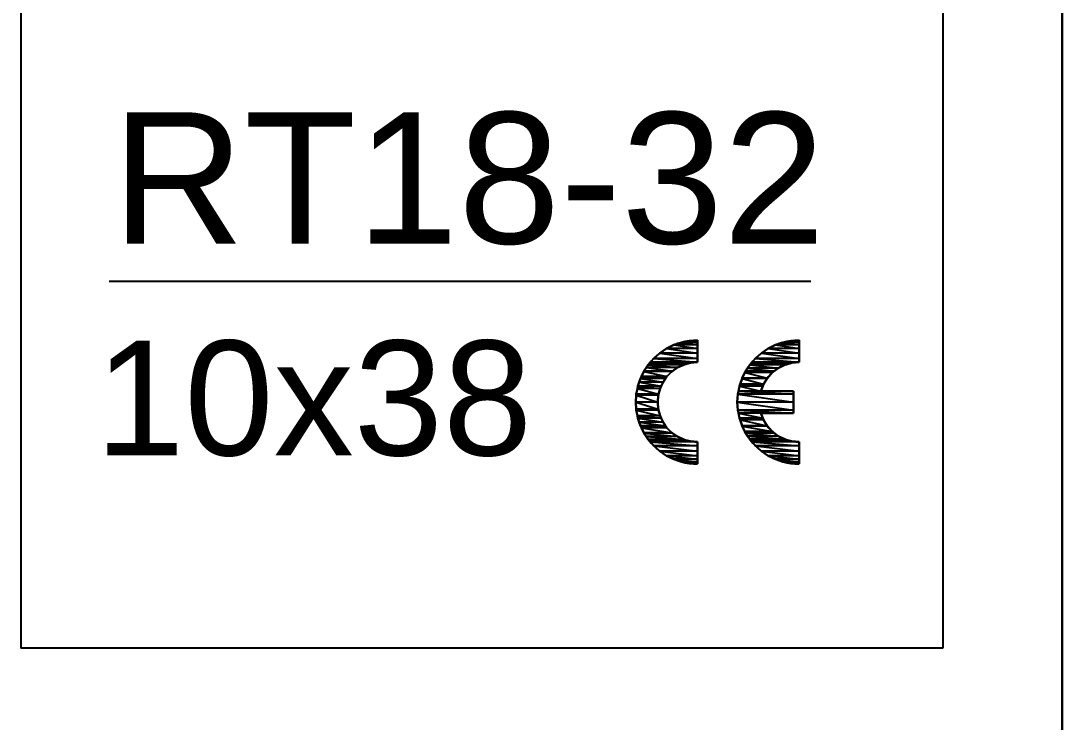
# Model space of a CAD drawing. Header units: millimetres. Extents: x 173893 to 258446, y -176540 to -123824.
# Drawn here: x 188271.99 to 188288.12, y -151229.78 to -151218.92 of the extents above; entities that cross this region are included whole.
import ezdxf

# ---------------------------------------------------------------- set-up
doc = ezdxf.new("R2010")
doc.units = ezdxf.units.MM
doc.header["$LTSCALE"] = 3
doc.layers.add('DUT', color=7, linetype='Continuous')
doc.styles.add('Arial', font='arial.ttf')

msp = doc.modelspace()

# ---------------------------------------------------------------- linework, layer by layer
for p, q in [((188288.118, -151169.6), (188288.118, -151249.082)), ((188288.118, -151249.082), (188288.118, -151169.6)), ((188271.994, -151197.242), (188271.994, -151228.629)), ((188286.27, -151197.242), (188286.27, -151228.629)), ((188273.363, -151222.951), (188284.227, -151222.951)), ((188282.222, -151223.898), (188282.162, -151223.917)), ((188282.283, -151223.884), (188282.222, -151223.898)), ((188282.345, -151223.874), (188282.283, -151223.884)), ((188282.408, -151223.867), (188282.345, -151223.874)), ((188282.472, -151223.865), (188282.408, -151223.867)), ((188282.472, -151223.865), (188282.472, -151223.865)), ((188283.795, -151223.898), (188283.736, -151223.917)), ((188283.856, -151223.884), (188283.795, -151223.898)), ((188283.918, -151223.874), (188283.856, -151223.884)), ((188283.981, -151223.867), (188283.918, -151223.874)), ((188284.045, -151223.865), (188283.981, -151223.867)), ((188284.045, -151223.865), (188284.045, -151223.865)), ((188281.89, -151224.062), (188281.842, -151224.101)), ((188281.94, -151224.026), (188281.89, -151224.062)), ((188281.993, -151223.994), (188281.94, -151224.026)), ((188282.048, -151223.964), (188281.993, -151223.994)), ((188282.104, -151223.939), (188282.048, -151223.964)), ((188282.162, -151223.917), (188282.104, -151223.939)), ((188283.463, -151224.062), (188283.415, -151224.101)), ((188283.514, -151224.026), (188283.463, -151224.062)), ((188283.567, -151223.994), (188283.514, -151224.026)), ((188283.621, -151223.964), (188283.567, -151223.994)), ((188283.678, -151223.939), (188283.621, -151223.964)), ((188283.736, -151223.917), (188283.678, -151223.939)), ((188281.753, -151224.19), (188281.713, -151224.238)), ((188281.796, -151224.144), (188281.753, -151224.19)), ((188281.842, -151224.101), (188281.796, -151224.144)), ((188282.35, -151224.218), (188282.311, -151224.227)), ((188282.39, -151224.211), (188282.35, -151224.218)), ((188282.43, -151224.207), (188282.39, -151224.211)), ((188282.472, -151224.206), (188282.43, -151224.207)), ((188282.472, -151224.206), (188282.472, -151224.206)), ((188283.327, -151224.19), (188283.287, -151224.238)), ((188283.37, -151224.144), (188283.327, -151224.19)), ((188283.415, -151224.101), (188283.37, -151224.144)), ((188283.895, -151224.224), (188283.847, -151224.238)), ((188283.944, -151224.214), (188283.895, -151224.224)), ((188283.994, -151224.208), (188283.944, -151224.214)), ((188284.045, -151224.206), (188283.994, -151224.208)), ((188284.045, -151224.206), (188284.045, -151224.206)), ((188281.643, -151224.344), (188281.613, -151224.4)), ((188281.677, -151224.289), (188281.643, -151224.344)), ((188281.643, -151224.344), (188281.643, -151224.344)), ((188281.713, -151224.238), (188281.677, -151224.289)), ((188282.036, -151224.385), (188282.009, -151224.414)), ((188282.066, -151224.358), (188282.036, -151224.385)), ((188282.097, -151224.332), (188282.066, -151224.358)), ((188282.129, -151224.309), (188282.097, -151224.332)), ((188282.163, -151224.288), (188282.129, -151224.309)), ((188282.198, -151224.269), (188282.163, -151224.288)), ((188282.235, -151224.253), (188282.198, -151224.269)), ((188282.272, -151224.239), (188282.235, -151224.253)), ((188282.311, -151224.227), (188282.272, -151224.239)), ((188283.216, -151224.344), (188283.186, -151224.4)), ((188283.25, -151224.289), (188283.216, -151224.344)), ((188283.216, -151224.344), (188283.216, -151224.344)), ((188283.287, -151224.238), (188283.25, -151224.289)), ((188283.636, -151224.361), (188283.601, -151224.394)), ((188283.674, -151224.33), (188283.636, -151224.361)), ((188283.714, -151224.302), (188283.674, -151224.33)), ((188283.756, -151224.277), (188283.714, -151224.302)), ((188283.801, -151224.256), (188283.756, -151224.277)), ((188283.847, -151224.238), (188283.801, -151224.256)), ((188281.565, -151224.516), (188281.547, -151224.576)), ((188281.587, -151224.458), (188281.565, -151224.516)), ((188281.613, -151224.4), (188281.587, -151224.458)), ((188281.938, -151224.514), (188281.918, -151224.55)), ((188281.959, -151224.479), (188281.938, -151224.514)), ((188281.938, -151224.514), (188281.938, -151224.514)), ((188281.983, -151224.446), (188281.959, -151224.479)), ((188282.009, -151224.414), (188281.983, -151224.446)), ((188283.138, -151224.516), (188283.12, -151224.576)), ((188283.16, -151224.458), (188283.138, -151224.516)), ((188283.186, -151224.4), (188283.16, -151224.458)), ((188283.511, -151224.513), (188283.488, -151224.557)), ((188283.538, -151224.471), (188283.511, -151224.513)), ((188283.568, -151224.431), (188283.538, -151224.471)), ((188283.601, -151224.394), (188283.568, -151224.431)), ((188281.523, -151224.698), (188281.517, -151224.76)), ((188281.533, -151224.637), (188281.523, -151224.698)), ((188281.547, -151224.576), (188281.533, -151224.637)), ((188281.866, -151224.703), (188281.86, -151224.742)), ((188281.875, -151224.664), (188281.866, -151224.703)), ((188281.887, -151224.625), (188281.875, -151224.664)), ((188281.901, -151224.587), (188281.887, -151224.625)), ((188281.918, -151224.55), (188281.901, -151224.587)), ((188283.096, -151224.698), (188283.09, -151224.76)), ((188283.106, -151224.637), (188283.096, -151224.698)), ((188283.12, -151224.576), (188283.106, -151224.637)), ((188283.468, -151224.603), (188283.452, -151224.652)), ((188283.452, -151224.652), (188283.96, -151224.652)), ((188283.488, -151224.557), (188283.468, -151224.603)), ((188283.96, -151224.652), (188283.96, -151224.992)), ((188281.517, -151224.76), (188281.515, -151224.822)), ((188281.515, -151224.822), (188281.517, -151224.884)), ((188281.856, -151224.782), (188281.855, -151224.822)), ((188281.855, -151224.822), (188281.856, -151224.862)), ((188281.86, -151224.742), (188281.856, -151224.782)), ((188281.856, -151224.862), (188281.86, -151224.902)), ((188283.09, -151224.76), (188283.088, -151224.822)), ((188283.088, -151224.822), (188283.09, -151224.884)), ((188281.517, -151224.884), (188281.523, -151224.946)), ((188281.523, -151224.946), (188281.533, -151225.007)), ((188281.533, -151225.007), (188281.547, -151225.068)), ((188281.86, -151224.902), (188281.866, -151224.941)), ((188281.866, -151224.941), (188281.875, -151224.98)), ((188281.875, -151224.98), (188281.887, -151225.019)), ((188281.887, -151225.019), (188281.901, -151225.057)), ((188283.09, -151224.884), (188283.096, -151224.946)), ((188283.096, -151224.946), (188283.106, -151225.007)), ((188283.106, -151225.007), (188283.12, -151225.068)), ((188283.452, -151224.992), (188283.96, -151224.992)), ((188283.452, -151224.992), (188283.452, -151224.992)), ((188283.452, -151224.992), (188283.468, -151225.041)), ((188281.547, -151225.068), (188281.565, -151225.128)), ((188281.565, -151225.128), (188281.587, -151225.187)), ((188281.587, -151225.187), (188281.613, -151225.244)), ((188281.901, -151225.057), (188281.918, -151225.094)), ((188281.918, -151225.094), (188281.938, -151225.13)), ((188281.938, -151225.13), (188281.938, -151225.13)), ((188281.938, -151225.13), (188281.959, -151225.165)), ((188281.959, -151225.165), (188281.983, -151225.198)), ((188283.12, -151225.068), (188283.138, -151225.128)), ((188283.138, -151225.128), (188283.16, -151225.187)), ((188283.16, -151225.187), (188283.186, -151225.244)), ((188283.468, -151225.041), (188283.488, -151225.087)), ((188283.488, -151225.087), (188283.511, -151225.131)), ((188283.511, -151225.131), (188283.538, -151225.173)), ((188283.538, -151225.173), (188283.568, -151225.213)), ((188281.613, -151225.244), (188281.643, -151225.301)), ((188281.643, -151225.301), (188281.643, -151225.301)), ((188281.643, -151225.301), (188281.677, -151225.355)), ((188281.983, -151225.198), (188282.009, -151225.23)), ((188282.009, -151225.23), (188282.036, -151225.259)), ((188282.036, -151225.259), (188282.066, -151225.286)), ((188282.066, -151225.286), (188282.097, -151225.312)), ((188282.097, -151225.312), (188282.129, -151225.335)), ((188282.129, -151225.335), (188282.163, -151225.356)), ((188283.186, -151225.244), (188283.216, -151225.301)), ((188283.216, -151225.301), (188283.216, -151225.301)), ((188283.216, -151225.301), (188283.25, -151225.355)), ((188283.568, -151225.213), (188283.601, -151225.25)), ((188283.601, -151225.25), (188283.636, -151225.284)), ((188283.636, -151225.284), (188283.674, -151225.315)), ((188283.674, -151225.315), (188283.714, -151225.342)), ((188283.714, -151225.342), (188283.756, -151225.367)), ((188281.677, -151225.355), (188281.713, -151225.406)), ((188281.713, -151225.406), (188281.753, -151225.455)), ((188281.753, -151225.455), (188281.796, -151225.5)), ((188281.796, -151225.5), (188281.842, -151225.543)), ((188282.163, -151225.356), (188282.198, -151225.375)), ((188282.198, -151225.375), (188282.235, -151225.391)), ((188282.235, -151225.391), (188282.272, -151225.406)), ((188282.272, -151225.406), (188282.311, -151225.417)), ((188282.311, -151225.417), (188282.35, -151225.427)), ((188282.35, -151225.427), (188282.39, -151225.433)), ((188282.39, -151225.433), (188282.43, -151225.437)), ((188282.43, -151225.437), (188282.472, -151225.439)), ((188283.25, -151225.355), (188283.287, -151225.406)), ((188283.287, -151225.406), (188283.327, -151225.455)), ((188283.327, -151225.455), (188283.37, -151225.5)), ((188283.37, -151225.5), (188283.415, -151225.543)), ((188283.756, -151225.367), (188283.801, -151225.388)), ((188283.801, -151225.388), (188283.847, -151225.406)), ((188283.847, -151225.406), (188283.895, -151225.42)), ((188283.895, -151225.42), (188283.944, -151225.43)), ((188283.944, -151225.43), (188283.994, -151225.437)), ((188283.994, -151225.437), (188284.045, -151225.439)), ((188281.842, -151225.543), (188281.89, -151225.582)), ((188281.89, -151225.582), (188281.94, -151225.618)), ((188281.94, -151225.618), (188281.993, -151225.651)), ((188281.993, -151225.651), (188282.048, -151225.68)), ((188283.415, -151225.543), (188283.463, -151225.582)), ((188283.463, -151225.582), (188283.514, -151225.618)), ((188283.514, -151225.618), (188283.567, -151225.651)), ((188283.567, -151225.651), (188283.621, -151225.68)), ((188282.048, -151225.68), (188282.104, -151225.706)), ((188282.104, -151225.706), (188282.162, -151225.728)), ((188282.162, -151225.728), (188282.222, -151225.746)), ((188282.222, -151225.746), (188282.283, -151225.76)), ((188282.283, -151225.76), (188282.345, -151225.771)), ((188282.345, -151225.771), (188282.408, -151225.777)), ((188282.408, -151225.777), (188282.472, -151225.779)), ((188283.621, -151225.68), (188283.678, -151225.706)), ((188283.678, -151225.706), (188283.736, -151225.728)), ((188283.736, -151225.728), (188283.795, -151225.746)), ((188283.795, -151225.746), (188283.856, -151225.76)), ((188283.856, -151225.76), (188283.918, -151225.771)), ((188283.918, -151225.771), (188283.981, -151225.777)), ((188283.981, -151225.777), (188284.045, -151225.779)), ((188286.27, -151228.629), (188271.994, -151228.629))]:
    msp.add_line(p, q)
at = {"color": 251}
for p, q in [((188282.105, -151223.938), (188282.224, -151223.898)), ((188282.224, -151223.898), (188282.105, -151223.938)), ((188282.224, -151223.898), (188282.347, -151223.874)), ((188282.347, -151223.874), (188282.224, -151223.898)), ((188282.472, -151223.898), (188282.224, -151223.898)), ((188282.224, -151223.898), (188282.472, -151223.938)), ((188282.224, -151223.898), (188282.472, -151223.938)), ((188282.472, -151223.898), (188282.224, -151223.898)), ((188282.347, -151223.874), (188282.472, -151223.865)), ((188282.472, -151223.865), (188282.347, -151223.874)), ((188282.472, -151223.874), (188282.347, -151223.874)), ((188282.347, -151223.874), (188282.472, -151223.898)), ((188282.347, -151223.874), (188282.472, -151223.898)), ((188282.472, -151223.874), (188282.347, -151223.874)), ((188282.472, -151223.865), (188282.472, -151223.874)), ((188282.472, -151223.874), (188282.472, -151223.865)), ((188282.472, -151223.898), (188282.472, -151223.874)), ((188282.472, -151223.874), (188282.472, -151223.898)), ((188282.472, -151223.938), (188282.472, -151223.898)), ((188282.472, -151223.898), (188282.472, -151223.938)), ((188283.679, -151223.938), (188283.797, -151223.898)), ((188283.797, -151223.898), (188283.679, -151223.938)), ((188283.797, -151223.898), (188283.92, -151223.874)), ((188283.92, -151223.874), (188283.797, -151223.898)), ((188284.045, -151223.898), (188283.797, -151223.898)), ((188283.797, -151223.898), (188284.045, -151223.938)), ((188283.797, -151223.898), (188284.045, -151223.938)), ((188284.045, -151223.898), (188283.797, -151223.898)), ((188283.92, -151223.874), (188284.045, -151223.865)), ((188284.045, -151223.865), (188283.92, -151223.874)), ((188284.045, -151223.874), (188283.92, -151223.874)), ((188283.92, -151223.874), (188284.045, -151223.898)), ((188283.92, -151223.874), (188284.045, -151223.898)), ((188284.045, -151223.874), (188283.92, -151223.874)), ((188284.045, -151223.865), (188284.045, -151223.874)), ((188284.045, -151223.874), (188284.045, -151223.865)), ((188284.045, -151223.898), (188284.045, -151223.874)), ((188284.045, -151223.874), (188284.045, -151223.898)), ((188284.045, -151223.938), (188284.045, -151223.898)), ((188284.045, -151223.898), (188284.045, -151223.938)), ((188281.795, -151224.146), (188281.889, -151224.063)), ((188281.889, -151224.063), (188281.795, -151224.146)), ((188281.889, -151224.063), (188281.993, -151223.994)), ((188281.993, -151223.994), (188281.889, -151224.063)), ((188282.472, -151224.063), (188281.889, -151224.063)), ((188281.889, -151224.063), (188282.472, -151224.146)), ((188281.889, -151224.063), (188282.472, -151224.146)), ((188282.472, -151224.063), (188281.889, -151224.063)), ((188281.993, -151223.994), (188282.105, -151223.938)), ((188282.105, -151223.938), (188281.993, -151223.994)), ((188282.472, -151223.994), (188281.993, -151223.994)), ((188281.993, -151223.994), (188282.472, -151224.063)), ((188281.993, -151223.994), (188282.472, -151224.063)), ((188282.472, -151223.994), (188281.993, -151223.994)), ((188282.472, -151223.938), (188282.105, -151223.938)), ((188282.105, -151223.938), (188282.472, -151223.994)), ((188282.105, -151223.938), (188282.472, -151223.994)), ((188282.472, -151223.938), (188282.105, -151223.938)), ((188282.472, -151223.994), (188282.472, -151223.938)), ((188282.472, -151223.938), (188282.472, -151223.994)), ((188282.472, -151224.063), (188282.472, -151223.994)), ((188282.472, -151223.994), (188282.472, -151224.063)), ((188282.472, -151224.146), (188282.472, -151224.063)), ((188282.472, -151224.063), (188282.472, -151224.146)), ((188283.368, -151224.146), (188283.463, -151224.063)), ((188283.463, -151224.063), (188283.368, -151224.146)), ((188283.463, -151224.063), (188283.567, -151223.994)), ((188283.567, -151223.994), (188283.463, -151224.063)), ((188284.045, -151224.063), (188283.463, -151224.063)), ((188283.463, -151224.063), (188284.045, -151224.146)), ((188283.463, -151224.063), (188284.045, -151224.146)), ((188284.045, -151224.063), (188283.463, -151224.063)), ((188283.567, -151223.994), (188283.679, -151223.938)), ((188283.679, -151223.938), (188283.567, -151223.994)), ((188284.045, -151223.994), (188283.567, -151223.994)), ((188283.567, -151223.994), (188284.045, -151224.063)), ((188283.567, -151223.994), (188284.045, -151224.063)), ((188284.045, -151223.994), (188283.567, -151223.994)), ((188284.045, -151223.938), (188283.679, -151223.938)), ((188283.679, -151223.938), (188284.045, -151223.994)), ((188283.679, -151223.938), (188284.045, -151223.994)), ((188284.045, -151223.938), (188283.679, -151223.938)), ((188284.045, -151223.994), (188284.045, -151223.938)), ((188284.045, -151223.938), (188284.045, -151223.994)), ((188284.045, -151224.063), (188284.045, -151223.994)), ((188284.045, -151223.994), (188284.045, -151224.063)), ((188284.045, -151224.146), (188284.045, -151224.063)), ((188284.045, -151224.063), (188284.045, -151224.146)), ((188281.712, -151224.24), (188281.734, -151224.215)), ((188281.734, -151224.215), (188281.712, -151224.24)), ((188281.734, -151224.215), (188281.742, -151224.206)), ((188281.742, -151224.206), (188281.734, -151224.215)), ((188282.365, -151224.215), (188281.734, -151224.215)), ((188281.734, -151224.215), (188282.272, -151224.24)), ((188281.734, -151224.215), (188282.272, -151224.24)), ((188282.365, -151224.215), (188281.734, -151224.215)), ((188281.742, -151224.206), (188281.795, -151224.146)), ((188281.795, -151224.146), (188281.742, -151224.206)), ((188282.472, -151224.206), (188281.742, -151224.206)), ((188281.742, -151224.206), (188282.365, -151224.215)), ((188281.742, -151224.206), (188282.365, -151224.215)), ((188282.472, -151224.206), (188281.742, -151224.206)), ((188282.472, -151224.146), (188281.795, -151224.146)), ((188281.795, -151224.146), (188282.472, -151224.206)), ((188281.795, -151224.146), (188282.472, -151224.206)), ((188282.472, -151224.146), (188281.795, -151224.146)), ((188282.272, -151224.24), (188282.365, -151224.215)), ((188282.365, -151224.215), (188282.272, -151224.24)), ((188282.365, -151224.215), (188282.472, -151224.206)), ((188282.472, -151224.206), (188282.365, -151224.215)), ((188282.472, -151224.206), (188282.472, -151224.146)), ((188282.472, -151224.146), (188282.472, -151224.206)), ((188283.286, -151224.24), (188283.307, -151224.216)), ((188283.307, -151224.216), (188283.286, -151224.24)), ((188283.307, -151224.216), (188283.316, -151224.206)), ((188283.316, -151224.206), (188283.307, -151224.216)), ((188283.932, -151224.216), (188283.307, -151224.216)), ((188283.307, -151224.216), (188283.849, -151224.24)), ((188283.307, -151224.216), (188283.849, -151224.24)), ((188283.932, -151224.216), (188283.307, -151224.216)), ((188283.316, -151224.206), (188283.368, -151224.146)), ((188283.368, -151224.146), (188283.316, -151224.206)), ((188284.045, -151224.206), (188283.316, -151224.206)), ((188283.316, -151224.206), (188283.932, -151224.216)), ((188283.316, -151224.206), (188283.932, -151224.216)), ((188284.045, -151224.206), (188283.316, -151224.206)), ((188284.045, -151224.146), (188283.368, -151224.146)), ((188283.368, -151224.146), (188284.045, -151224.206)), ((188283.368, -151224.146), (188284.045, -151224.206)), ((188284.045, -151224.146), (188283.368, -151224.146)), ((188283.849, -151224.24), (188283.932, -151224.216)), ((188283.932, -151224.216), (188283.849, -151224.24)), ((188283.932, -151224.216), (188284.045, -151224.206)), ((188284.045, -151224.206), (188283.932, -151224.216)), ((188284.045, -151224.206), (188284.045, -151224.146)), ((188284.045, -151224.146), (188284.045, -151224.206)), ((188281.603, -151224.426), (188281.64, -151224.35)), ((188281.64, -151224.35), (188281.603, -151224.426)), ((188281.64, -151224.35), (188281.643, -151224.344)), ((188281.643, -151224.344), (188281.64, -151224.35)), ((188282.075, -151224.35), (188281.64, -151224.35)), ((188281.64, -151224.35), (188281.999, -151224.426)), ((188281.64, -151224.35), (188281.999, -151224.426)), ((188282.075, -151224.35), (188281.64, -151224.35)), ((188281.643, -151224.344), (188281.68, -151224.288)), ((188281.68, -151224.288), (188281.643, -151224.344)), ((188282.084, -151224.344), (188281.643, -151224.344)), ((188281.643, -151224.344), (188282.075, -151224.35)), ((188281.643, -151224.344), (188282.075, -151224.35)), ((188282.084, -151224.344), (188281.643, -151224.344)), ((188281.68, -151224.288), (188281.71, -151224.243)), ((188281.71, -151224.243), (188281.68, -151224.288)), ((188282.163, -151224.288), (188281.68, -151224.288)), ((188281.68, -151224.288), (188282.084, -151224.344)), ((188281.68, -151224.288), (188282.084, -151224.344)), ((188282.163, -151224.288), (188281.68, -151224.288)), ((188281.71, -151224.243), (188281.712, -151224.24)), ((188281.712, -151224.24), (188281.71, -151224.243)), ((188282.261, -151224.243), (188281.71, -151224.243)), ((188281.71, -151224.243), (188282.163, -151224.288)), ((188281.71, -151224.243), (188282.163, -151224.288)), ((188282.261, -151224.243), (188281.71, -151224.243)), ((188282.272, -151224.24), (188281.712, -151224.24)), ((188281.712, -151224.24), (188282.261, -151224.243)), ((188281.712, -151224.24), (188282.261, -151224.243)), ((188282.272, -151224.24), (188281.712, -151224.24)), ((188281.999, -151224.426), (188282.075, -151224.35)), ((188282.075, -151224.35), (188281.999, -151224.426)), ((188282.075, -151224.35), (188282.084, -151224.344)), ((188282.084, -151224.344), (188282.075, -151224.35)), ((188282.084, -151224.344), (188282.163, -151224.288)), ((188282.163, -151224.288), (188282.084, -151224.344)), ((188282.163, -151224.288), (188282.261, -151224.243)), ((188282.261, -151224.243), (188282.163, -151224.288)), ((188282.261, -151224.243), (188282.272, -151224.24)), ((188282.272, -151224.24), (188282.261, -151224.243)), ((188283.164, -151224.45), (188283.205, -151224.366)), ((188283.205, -151224.366), (188283.164, -151224.45)), ((188283.205, -151224.366), (188283.216, -151224.344)), ((188283.216, -151224.344), (188283.205, -151224.366)), ((188283.63, -151224.366), (188283.205, -151224.366)), ((188283.205, -151224.366), (188283.554, -151224.45)), ((188283.205, -151224.366), (188283.554, -151224.45)), ((188283.63, -151224.366), (188283.205, -151224.366)), ((188283.216, -151224.344), (188283.247, -151224.298)), ((188283.247, -151224.298), (188283.216, -151224.344)), ((188283.66, -151224.344), (188283.216, -151224.344)), ((188283.216, -151224.344), (188283.63, -151224.366)), ((188283.216, -151224.344), (188283.63, -151224.366)), ((188283.66, -151224.344), (188283.216, -151224.344)), ((188283.247, -151224.298), (188283.281, -151224.247)), ((188283.281, -151224.247), (188283.247, -151224.298)), ((188283.721, -151224.298), (188283.247, -151224.298)), ((188283.247, -151224.298), (188283.66, -151224.344)), ((188283.247, -151224.298), (188283.66, -151224.344)), ((188283.721, -151224.298), (188283.247, -151224.298)), ((188283.281, -151224.247), (188283.286, -151224.24)), ((188283.286, -151224.24), (188283.281, -151224.247)), ((188283.823, -151224.247), (188283.281, -151224.247)), ((188283.281, -151224.247), (188283.721, -151224.298)), ((188283.281, -151224.247), (188283.721, -151224.298)), ((188283.823, -151224.247), (188283.281, -151224.247)), ((188283.849, -151224.24), (188283.286, -151224.24)), ((188283.286, -151224.24), (188283.823, -151224.247)), ((188283.286, -151224.24), (188283.823, -151224.247)), ((188283.849, -151224.24), (188283.286, -151224.24)), ((188283.554, -151224.45), (188283.63, -151224.366)), ((188283.63, -151224.366), (188283.554, -151224.45)), ((188283.63, -151224.366), (188283.66, -151224.344)), ((188283.66, -151224.344), (188283.63, -151224.366)), ((188283.66, -151224.344), (188283.721, -151224.298)), ((188283.721, -151224.298), (188283.66, -151224.344)), ((188283.721, -151224.298), (188283.823, -151224.247)), ((188283.823, -151224.247), (188283.721, -151224.298)), ((188283.823, -151224.247), (188283.849, -151224.24)), ((188283.849, -151224.24), (188283.823, -151224.247)), ((188281.547, -151224.575), (188281.568, -151224.514)), ((188281.568, -151224.514), (188281.547, -151224.575)), ((188281.568, -151224.514), (188281.588, -151224.456)), ((188281.588, -151224.456), (188281.568, -151224.514)), ((188281.938, -151224.514), (188281.568, -151224.514)), ((188281.568, -151224.514), (188281.909, -151224.575)), ((188281.568, -151224.514), (188281.909, -151224.575)), ((188281.938, -151224.514), (188281.568, -151224.514)), ((188281.588, -151224.456), (188281.603, -151224.426)), ((188281.603, -151224.426), (188281.588, -151224.456)), ((188281.978, -151224.456), (188281.588, -151224.456)), ((188281.588, -151224.456), (188281.938, -151224.514)), ((188281.588, -151224.456), (188281.938, -151224.514)), ((188281.978, -151224.456), (188281.588, -151224.456)), ((188281.999, -151224.426), (188281.603, -151224.426)), ((188281.603, -151224.426), (188281.978, -151224.456)), ((188281.603, -151224.426), (188281.978, -151224.456)), ((188281.999, -151224.426), (188281.603, -151224.426)), ((188281.909, -151224.575), (188281.938, -151224.514)), ((188281.938, -151224.514), (188281.909, -151224.575)), ((188281.938, -151224.514), (188281.978, -151224.456)), ((188281.978, -151224.456), (188281.938, -151224.514)), ((188281.978, -151224.456), (188281.999, -151224.426)), ((188281.999, -151224.426), (188281.978, -151224.456)), ((188283.121, -151224.575), (188283.13, -151224.546)), ((188283.13, -151224.546), (188283.121, -151224.575)), ((188283.13, -151224.546), (188283.161, -151224.456)), ((188283.161, -151224.456), (188283.13, -151224.546)), ((188283.494, -151224.546), (188283.13, -151224.546)), ((188283.13, -151224.546), (188283.483, -151224.575)), ((188283.13, -151224.546), (188283.483, -151224.575)), ((188283.494, -151224.546), (188283.13, -151224.546)), ((188283.161, -151224.456), (188283.164, -151224.45)), ((188283.164, -151224.45), (188283.161, -151224.456)), ((188283.55, -151224.456), (188283.161, -151224.456)), ((188283.161, -151224.456), (188283.494, -151224.546)), ((188283.161, -151224.456), (188283.494, -151224.546)), ((188283.55, -151224.456), (188283.161, -151224.456)), ((188283.554, -151224.45), (188283.164, -151224.45)), ((188283.164, -151224.45), (188283.55, -151224.456)), ((188283.164, -151224.45), (188283.55, -151224.456)), ((188283.554, -151224.45), (188283.164, -151224.45)), ((188283.483, -151224.575), (188283.494, -151224.546)), ((188283.494, -151224.546), (188283.483, -151224.575)), ((188283.494, -151224.546), (188283.55, -151224.456)), ((188283.55, -151224.456), (188283.494, -151224.546)), ((188283.55, -151224.456), (188283.554, -151224.45)), ((188283.554, -151224.45), (188283.55, -151224.456)), ((188281.522, -151224.715), (188281.523, -151224.697)), ((188281.523, -151224.697), (188281.522, -151224.715)), ((188281.523, -151224.697), (188281.54, -151224.611)), ((188281.54, -151224.611), (188281.523, -151224.697)), ((188281.869, -151224.697), (188281.523, -151224.697)), ((188281.523, -151224.697), (188281.864, -151224.715)), ((188281.523, -151224.697), (188281.864, -151224.715)), ((188281.869, -151224.697), (188281.523, -151224.697)), ((188281.54, -151224.611), (188281.547, -151224.575)), ((188281.547, -151224.575), (188281.54, -151224.611)), ((188281.892, -151224.611), (188281.54, -151224.611)), ((188281.54, -151224.611), (188281.869, -151224.697)), ((188281.54, -151224.611), (188281.869, -151224.697)), ((188281.892, -151224.611), (188281.54, -151224.611)), ((188281.909, -151224.575), (188281.547, -151224.575)), ((188281.547, -151224.575), (188281.892, -151224.611)), ((188281.547, -151224.575), (188281.892, -151224.611)), ((188281.909, -151224.575), (188281.547, -151224.575)), ((188281.864, -151224.715), (188281.869, -151224.697)), ((188281.869, -151224.697), (188281.864, -151224.715)), ((188281.869, -151224.697), (188281.892, -151224.611)), ((188281.892, -151224.611), (188281.869, -151224.697)), ((188281.892, -151224.611), (188281.909, -151224.575)), ((188281.909, -151224.575), (188281.892, -151224.611)), ((188283.088, -151224.822), (188283.096, -151224.697)), ((188283.096, -151224.697), (188283.088, -151224.822)), ((188283.096, -151224.697), (188283.105, -151224.652)), ((188283.105, -151224.652), (188283.096, -151224.697)), ((188283.96, -151224.697), (188283.096, -151224.697)), ((188283.096, -151224.697), (188283.96, -151224.822)), ((188283.096, -151224.697), (188283.96, -151224.822)), ((188283.96, -151224.697), (188283.096, -151224.697)), ((188283.105, -151224.652), (188283.121, -151224.575)), ((188283.121, -151224.575), (188283.105, -151224.652)), ((188283.452, -151224.652), (188283.105, -151224.652)), ((188283.105, -151224.652), (188283.96, -151224.697)), ((188283.105, -151224.652), (188283.96, -151224.697)), ((188283.96, -151224.652), (188283.105, -151224.652)), ((188283.483, -151224.575), (188283.121, -151224.575)), ((188283.121, -151224.575), (188283.452, -151224.652)), ((188283.121, -151224.575), (188283.452, -151224.652)), ((188283.483, -151224.575), (188283.121, -151224.575)), ((188283.452, -151224.652), (188283.483, -151224.575)), ((188283.483, -151224.575), (188283.452, -151224.652)), ((188283.452, -151224.652), (188283.96, -151224.652)), ((188283.452, -151224.652), (188283.452, -151224.652)), ((188283.452, -151224.652), (188283.96, -151224.652)), ((188283.96, -151224.697), (188283.96, -151224.652)), ((188283.96, -151224.652), (188283.96, -151224.697)), ((188283.96, -151224.822), (188283.96, -151224.697)), ((188283.96, -151224.697), (188283.96, -151224.822)), ((188281.515, -151224.822), (188281.522, -151224.715)), ((188281.522, -151224.715), (188281.515, -151224.822)), ((188281.855, -151224.822), (188281.515, -151224.822)), ((188281.515, -151224.822), (188281.864, -151224.929)), ((188281.522, -151224.929), (188281.515, -151224.822)), ((188281.515, -151224.822), (188281.864, -151224.929)), ((188281.855, -151224.822), (188281.515, -151224.822)), ((188281.515, -151224.822), (188281.522, -151224.929)), ((188281.864, -151224.715), (188281.522, -151224.715)), ((188281.522, -151224.715), (188281.855, -151224.822)), ((188281.522, -151224.715), (188281.855, -151224.822)), ((188281.864, -151224.715), (188281.522, -151224.715)), ((188281.855, -151224.822), (188281.864, -151224.715)), ((188281.864, -151224.715), (188281.855, -151224.822)), ((188281.864, -151224.929), (188281.855, -151224.822)), ((188281.855, -151224.822), (188281.864, -151224.929)), ((188283.96, -151224.822), (188283.088, -151224.822)), ((188283.088, -151224.822), (188283.96, -151224.947)), ((188283.096, -151224.947), (188283.088, -151224.822)), ((188283.088, -151224.822), (188283.96, -151224.947)), ((188283.96, -151224.822), (188283.088, -151224.822)), ((188283.088, -151224.822), (188283.096, -151224.947)), ((188283.96, -151224.947), (188283.96, -151224.822)), ((188283.96, -151224.822), (188283.96, -151224.947)), ((188281.864, -151224.929), (188281.522, -151224.929)), ((188281.522, -151224.929), (188281.869, -151224.947)), ((188281.523, -151224.947), (188281.522, -151224.929)), ((188281.522, -151224.929), (188281.869, -151224.947)), ((188281.864, -151224.929), (188281.522, -151224.929)), ((188281.522, -151224.929), (188281.523, -151224.947)), ((188281.869, -151224.947), (188281.523, -151224.947)), ((188281.523, -151224.947), (188281.892, -151225.033)), ((188281.54, -151225.033), (188281.523, -151224.947)), ((188281.523, -151224.947), (188281.892, -151225.033)), ((188281.869, -151224.947), (188281.523, -151224.947)), ((188281.523, -151224.947), (188281.54, -151225.033)), ((188281.869, -151224.947), (188281.864, -151224.929)), ((188281.864, -151224.929), (188281.869, -151224.947)), ((188281.892, -151225.033), (188281.869, -151224.947)), ((188281.869, -151224.947), (188281.892, -151225.033)), ((188283.96, -151224.947), (188283.096, -151224.947)), ((188283.096, -151224.947), (188283.96, -151224.992)), ((188283.105, -151224.992), (188283.096, -151224.947)), ((188283.096, -151224.947), (188283.96, -151224.992)), ((188283.96, -151224.947), (188283.096, -151224.947)), ((188283.096, -151224.947), (188283.105, -151224.992)), ((188283.96, -151224.992), (188283.105, -151224.992)), ((188283.105, -151224.992), (188283.483, -151225.07)), ((188283.121, -151225.07), (188283.105, -151224.992)), ((188283.105, -151224.992), (188283.483, -151225.07)), ((188283.452, -151224.992), (188283.105, -151224.992)), ((188283.105, -151224.992), (188283.121, -151225.07)), ((188283.452, -151224.992), (188283.96, -151224.992)), ((188283.452, -151224.992), (188283.452, -151224.992)), ((188283.483, -151225.07), (188283.452, -151224.992)), ((188283.452, -151224.992), (188283.96, -151224.992)), ((188283.452, -151224.992), (188283.483, -151225.07)), ((188283.96, -151224.992), (188283.96, -151224.947)), ((188283.96, -151224.947), (188283.96, -151224.992)), ((188281.892, -151225.033), (188281.54, -151225.033)), ((188281.54, -151225.033), (188281.909, -151225.07)), ((188281.547, -151225.07), (188281.54, -151225.033)), ((188281.54, -151225.033), (188281.909, -151225.07)), ((188281.892, -151225.033), (188281.54, -151225.033)), ((188281.54, -151225.033), (188281.547, -151225.07)), ((188281.909, -151225.07), (188281.547, -151225.07)), ((188281.547, -151225.07), (188281.938, -151225.13)), ((188281.568, -151225.13), (188281.547, -151225.07)), ((188281.547, -151225.07), (188281.938, -151225.13)), ((188281.909, -151225.07), (188281.547, -151225.07)), ((188281.547, -151225.07), (188281.568, -151225.13)), ((188281.938, -151225.13), (188281.568, -151225.13)), ((188281.568, -151225.13), (188281.978, -151225.188)), ((188281.588, -151225.188), (188281.568, -151225.13)), ((188281.568, -151225.13), (188281.978, -151225.188)), ((188281.938, -151225.13), (188281.568, -151225.13)), ((188281.568, -151225.13), (188281.588, -151225.188)), ((188281.978, -151225.188), (188281.588, -151225.188)), ((188281.588, -151225.188), (188281.999, -151225.219)), ((188281.603, -151225.219), (188281.588, -151225.188)), ((188281.588, -151225.188), (188281.999, -151225.219)), ((188281.978, -151225.188), (188281.588, -151225.188)), ((188281.588, -151225.188), (188281.603, -151225.219)), ((188281.909, -151225.07), (188281.892, -151225.033)), ((188281.892, -151225.033), (188281.909, -151225.07)), ((188281.938, -151225.13), (188281.909, -151225.07)), ((188281.909, -151225.07), (188281.938, -151225.13)), ((188281.978, -151225.188), (188281.938, -151225.13)), ((188281.938, -151225.13), (188281.978, -151225.188)), ((188281.999, -151225.219), (188281.978, -151225.188)), ((188281.978, -151225.188), (188281.999, -151225.219)), ((188283.483, -151225.07), (188283.121, -151225.07)), ((188283.121, -151225.07), (188283.494, -151225.098)), ((188283.13, -151225.098), (188283.121, -151225.07)), ((188283.121, -151225.07), (188283.494, -151225.098)), ((188283.483, -151225.07), (188283.121, -151225.07)), ((188283.121, -151225.07), (188283.13, -151225.098)), ((188283.494, -151225.098), (188283.13, -151225.098)), ((188283.13, -151225.098), (188283.55, -151225.188)), ((188283.161, -151225.188), (188283.13, -151225.098)), ((188283.13, -151225.098), (188283.55, -151225.188)), ((188283.494, -151225.098), (188283.13, -151225.098)), ((188283.13, -151225.098), (188283.161, -151225.188)), ((188283.55, -151225.188), (188283.161, -151225.188)), ((188283.161, -151225.188), (188283.554, -151225.195)), ((188283.164, -151225.195), (188283.161, -151225.188)), ((188283.161, -151225.188), (188283.554, -151225.195)), ((188283.55, -151225.188), (188283.161, -151225.188)), ((188283.161, -151225.188), (188283.164, -151225.195)), ((188283.494, -151225.098), (188283.483, -151225.07)), ((188283.483, -151225.07), (188283.494, -151225.098)), ((188283.55, -151225.188), (188283.494, -151225.098)), ((188283.494, -151225.098), (188283.55, -151225.188)), ((188283.554, -151225.195), (188283.55, -151225.188)), ((188283.55, -151225.188), (188283.554, -151225.195)), ((188281.999, -151225.219), (188281.603, -151225.219)), ((188281.603, -151225.219), (188282.075, -151225.295)), ((188281.64, -151225.295), (188281.603, -151225.219)), ((188281.603, -151225.219), (188282.075, -151225.295)), ((188281.999, -151225.219), (188281.603, -151225.219)), ((188281.603, -151225.219), (188281.64, -151225.295)), ((188282.075, -151225.295), (188281.64, -151225.295)), ((188281.64, -151225.295), (188282.084, -151225.301)), ((188281.643, -151225.301), (188281.64, -151225.295)), ((188281.64, -151225.295), (188282.084, -151225.301)), ((188282.075, -151225.295), (188281.64, -151225.295)), ((188281.64, -151225.295), (188281.643, -151225.301)), ((188282.084, -151225.301), (188281.643, -151225.301)), ((188281.643, -151225.301), (188282.163, -151225.356)), ((188281.68, -151225.356), (188281.643, -151225.301)), ((188281.643, -151225.301), (188282.163, -151225.356)), ((188282.084, -151225.301), (188281.643, -151225.301)), ((188281.643, -151225.301), (188281.68, -151225.356)), ((188282.075, -151225.295), (188281.999, -151225.219)), ((188281.999, -151225.219), (188282.075, -151225.295)), ((188282.084, -151225.301), (188282.075, -151225.295)), ((188282.075, -151225.295), (188282.084, -151225.301)), ((188282.163, -151225.356), (188282.084, -151225.301)), ((188282.084, -151225.301), (188282.163, -151225.356)), ((188283.554, -151225.195), (188283.164, -151225.195)), ((188283.164, -151225.195), (188283.63, -151225.278)), ((188283.205, -151225.278), (188283.164, -151225.195)), ((188283.164, -151225.195), (188283.63, -151225.278)), ((188283.554, -151225.195), (188283.164, -151225.195)), ((188283.164, -151225.195), (188283.205, -151225.278)), ((188283.63, -151225.278), (188283.205, -151225.278)), ((188283.205, -151225.278), (188283.66, -151225.301)), ((188283.216, -151225.301), (188283.205, -151225.278)), ((188283.205, -151225.278), (188283.66, -151225.301)), ((188283.63, -151225.278), (188283.205, -151225.278)), ((188283.205, -151225.278), (188283.216, -151225.301)), ((188283.66, -151225.301), (188283.216, -151225.301)), ((188283.216, -151225.301), (188283.721, -151225.347)), ((188283.247, -151225.347), (188283.216, -151225.301)), ((188283.216, -151225.301), (188283.721, -151225.347)), ((188283.66, -151225.301), (188283.216, -151225.301)), ((188283.216, -151225.301), (188283.247, -151225.347)), ((188283.721, -151225.347), (188283.247, -151225.347)), ((188283.247, -151225.347), (188283.823, -151225.397)), ((188283.281, -151225.397), (188283.247, -151225.347)), ((188283.247, -151225.347), (188283.823, -151225.397)), ((188283.721, -151225.347), (188283.247, -151225.347)), ((188283.247, -151225.347), (188283.281, -151225.397)), ((188283.63, -151225.278), (188283.554, -151225.195)), ((188283.554, -151225.195), (188283.63, -151225.278)), ((188283.66, -151225.301), (188283.63, -151225.278)), ((188283.63, -151225.278), (188283.66, -151225.301)), ((188283.721, -151225.347), (188283.66, -151225.301)), ((188283.66, -151225.301), (188283.721, -151225.347)), ((188283.823, -151225.397), (188283.721, -151225.347)), ((188283.721, -151225.347), (188283.823, -151225.397)), ((188282.163, -151225.356), (188281.68, -151225.356)), ((188281.68, -151225.356), (188282.261, -151225.402)), ((188281.71, -151225.402), (188281.68, -151225.356)), ((188281.68, -151225.356), (188282.261, -151225.402)), ((188282.163, -151225.356), (188281.68, -151225.356)), ((188281.68, -151225.356), (188281.71, -151225.402)), ((188282.261, -151225.402), (188281.71, -151225.402)), ((188281.71, -151225.402), (188282.272, -151225.405)), ((188281.712, -151225.405), (188281.71, -151225.402)), ((188281.71, -151225.402), (188282.272, -151225.405)), ((188282.261, -151225.402), (188281.71, -151225.402)), ((188281.71, -151225.402), (188281.712, -151225.405)), ((188282.272, -151225.405), (188281.712, -151225.405)), ((188281.712, -151225.405), (188282.365, -151225.429)), ((188281.734, -151225.429), (188281.712, -151225.405)), ((188281.712, -151225.405), (188282.365, -151225.429)), ((188282.272, -151225.405), (188281.712, -151225.405)), ((188281.712, -151225.405), (188281.734, -151225.429)), ((188282.365, -151225.429), (188281.734, -151225.429)), ((188281.734, -151225.429), (188282.472, -151225.439)), ((188281.742, -151225.439), (188281.734, -151225.429)), ((188281.734, -151225.429), (188282.472, -151225.439)), ((188282.365, -151225.429), (188281.734, -151225.429)), ((188281.734, -151225.429), (188281.742, -151225.439)), ((188282.472, -151225.439), (188281.742, -151225.439)), ((188281.742, -151225.439), (188282.472, -151225.499)), ((188281.795, -151225.499), (188281.742, -151225.439)), ((188281.742, -151225.439), (188282.472, -151225.499)), ((188282.472, -151225.439), (188281.742, -151225.439)), ((188281.742, -151225.439), (188281.795, -151225.499)), ((188282.472, -151225.499), (188281.795, -151225.499)), ((188281.795, -151225.499), (188282.472, -151225.581)), ((188281.889, -151225.581), (188281.795, -151225.499)), ((188281.795, -151225.499), (188282.472, -151225.581)), ((188282.472, -151225.499), (188281.795, -151225.499)), ((188281.795, -151225.499), (188281.889, -151225.581)), ((188282.261, -151225.402), (188282.163, -151225.356)), ((188282.163, -151225.356), (188282.261, -151225.402)), ((188282.272, -151225.405), (188282.261, -151225.402)), ((188282.261, -151225.402), (188282.272, -151225.405)), ((188282.365, -151225.429), (188282.272, -151225.405)), ((188282.272, -151225.405), (188282.365, -151225.429)), ((188282.472, -151225.439), (188282.365, -151225.429)), ((188282.365, -151225.429), (188282.472, -151225.439)), ((188282.472, -151225.499), (188282.472, -151225.439)), ((188282.472, -151225.439), (188282.472, -151225.499)), ((188282.472, -151225.581), (188282.472, -151225.499)), ((188282.472, -151225.499), (188282.472, -151225.581)), ((188283.823, -151225.397), (188283.281, -151225.397)), ((188283.281, -151225.397), (188283.849, -151225.405)), ((188283.286, -151225.405), (188283.281, -151225.397)), ((188283.281, -151225.397), (188283.849, -151225.405)), ((188283.823, -151225.397), (188283.281, -151225.397)), ((188283.281, -151225.397), (188283.286, -151225.405)), ((188283.849, -151225.405), (188283.286, -151225.405)), ((188283.286, -151225.405), (188283.932, -151225.428)), ((188283.307, -151225.428), (188283.286, -151225.405)), ((188283.286, -151225.405), (188283.932, -151225.428)), ((188283.849, -151225.405), (188283.286, -151225.405)), ((188283.286, -151225.405), (188283.307, -151225.428)), ((188283.932, -151225.428), (188283.307, -151225.428)), ((188283.307, -151225.428), (188284.045, -151225.439)), ((188283.316, -151225.439), (188283.307, -151225.428)), ((188283.307, -151225.428), (188284.045, -151225.439)), ((188283.932, -151225.428), (188283.307, -151225.428)), ((188283.307, -151225.428), (188283.316, -151225.439)), ((188284.045, -151225.439), (188283.316, -151225.439)), ((188283.316, -151225.439), (188284.045, -151225.499)), ((188283.368, -151225.499), (188283.316, -151225.439)), ((188283.316, -151225.439), (188284.045, -151225.499)), ((188284.045, -151225.439), (188283.316, -151225.439)), ((188283.316, -151225.439), (188283.368, -151225.499)), ((188284.045, -151225.499), (188283.368, -151225.499)), ((188283.368, -151225.499), (188284.045, -151225.581)), ((188283.463, -151225.581), (188283.368, -151225.499)), ((188283.368, -151225.499), (188284.045, -151225.581)), ((188284.045, -151225.499), (188283.368, -151225.499)), ((188283.368, -151225.499), (188283.463, -151225.581)), ((188283.849, -151225.405), (188283.823, -151225.397)), ((188283.823, -151225.397), (188283.849, -151225.405)), ((188283.932, -151225.428), (188283.849, -151225.405)), ((188283.849, -151225.405), (188283.932, -151225.428)), ((188284.045, -151225.439), (188283.932, -151225.428)), ((188283.932, -151225.428), (188284.045, -151225.439)), ((188284.045, -151225.499), (188284.045, -151225.439)), ((188284.045, -151225.439), (188284.045, -151225.499)), ((188284.045, -151225.581), (188284.045, -151225.499)), ((188284.045, -151225.499), (188284.045, -151225.581)), ((188282.472, -151225.581), (188281.889, -151225.581)), ((188281.889, -151225.581), (188282.472, -151225.651)), ((188281.993, -151225.651), (188281.889, -151225.581)), ((188281.889, -151225.581), (188282.472, -151225.651)), ((188282.472, -151225.581), (188281.889, -151225.581)), ((188281.889, -151225.581), (188281.993, -151225.651)), ((188282.472, -151225.651), (188281.993, -151225.651)), ((188281.993, -151225.651), (188282.472, -151225.706)), ((188282.105, -151225.706), (188281.993, -151225.651)), ((188281.993, -151225.651), (188282.472, -151225.706)), ((188282.472, -151225.651), (188281.993, -151225.651)), ((188281.993, -151225.651), (188282.105, -151225.706)), ((188282.472, -151225.651), (188282.472, -151225.581)), ((188282.472, -151225.581), (188282.472, -151225.651)), ((188282.472, -151225.706), (188282.472, -151225.651)), ((188282.472, -151225.651), (188282.472, -151225.706)), ((188284.045, -151225.581), (188283.463, -151225.581)), ((188283.463, -151225.581), (188284.045, -151225.651)), ((188283.567, -151225.651), (188283.463, -151225.581)), ((188283.463, -151225.581), (188284.045, -151225.651)), ((188284.045, -151225.581), (188283.463, -151225.581)), ((188283.463, -151225.581), (188283.567, -151225.651)), ((188284.045, -151225.651), (188283.567, -151225.651)), ((188283.567, -151225.651), (188284.045, -151225.706)), ((188283.679, -151225.706), (188283.567, -151225.651)), ((188283.567, -151225.651), (188284.045, -151225.706)), ((188284.045, -151225.651), (188283.567, -151225.651)), ((188283.567, -151225.651), (188283.679, -151225.706)), ((188284.045, -151225.651), (188284.045, -151225.581)), ((188284.045, -151225.581), (188284.045, -151225.651)), ((188284.045, -151225.706), (188284.045, -151225.651)), ((188284.045, -151225.651), (188284.045, -151225.706)), ((188282.472, -151225.706), (188282.105, -151225.706)), ((188282.105, -151225.706), (188282.472, -151225.746)), ((188282.224, -151225.746), (188282.105, -151225.706)), ((188282.105, -151225.706), (188282.472, -151225.746)), ((188282.472, -151225.706), (188282.105, -151225.706)), ((188282.105, -151225.706), (188282.224, -151225.746)), ((188282.472, -151225.746), (188282.224, -151225.746)), ((188282.224, -151225.746), (188282.472, -151225.771)), ((188282.347, -151225.771), (188282.224, -151225.746)), ((188282.224, -151225.746), (188282.472, -151225.771)), ((188282.472, -151225.746), (188282.224, -151225.746)), ((188282.224, -151225.746), (188282.347, -151225.771)), ((188282.472, -151225.771), (188282.347, -151225.771)), ((188282.347, -151225.771), (188282.472, -151225.779)), ((188282.472, -151225.771), (188282.347, -151225.771)), ((188282.472, -151225.779), (188282.347, -151225.771)), ((188282.472, -151225.746), (188282.472, -151225.706)), ((188282.472, -151225.706), (188282.472, -151225.746)), ((188282.472, -151225.771), (188282.472, -151225.746)), ((188282.472, -151225.746), (188282.472, -151225.771)), ((188282.472, -151225.779), (188282.472, -151225.771)), ((188282.472, -151225.771), (188282.472, -151225.779)), ((188284.045, -151225.706), (188283.679, -151225.706)), ((188283.679, -151225.706), (188284.045, -151225.746)), ((188283.797, -151225.746), (188283.679, -151225.706)), ((188283.679, -151225.706), (188284.045, -151225.746)), ((188284.045, -151225.706), (188283.679, -151225.706)), ((188283.679, -151225.706), (188283.797, -151225.746)), ((188284.045, -151225.746), (188283.797, -151225.746)), ((188283.797, -151225.746), (188284.045, -151225.771)), ((188283.92, -151225.771), (188283.797, -151225.746)), ((188283.797, -151225.746), (188284.045, -151225.771)), ((188284.045, -151225.746), (188283.797, -151225.746)), ((188283.797, -151225.746), (188283.92, -151225.771)), ((188284.045, -151225.771), (188283.92, -151225.771)), ((188283.92, -151225.771), (188284.045, -151225.779)), ((188284.045, -151225.771), (188283.92, -151225.771)), ((188284.045, -151225.779), (188283.92, -151225.771)), ((188284.045, -151225.746), (188284.045, -151225.706)), ((188284.045, -151225.706), (188284.045, -151225.746)), ((188284.045, -151225.771), (188284.045, -151225.746)), ((188284.045, -151225.746), (188284.045, -151225.771)), ((188284.045, -151225.779), (188284.045, -151225.771)), ((188284.045, -151225.771), (188284.045, -151225.779))]:
    msp.add_line(p, q, dxfattribs=at)

# ---------------------------------------------------------------- texts
at = {"layer": 'DUT', "color": 251, "style": 'Arial', "oblique": 0}
for s, height, p in [('RT18-32', 2.032, (188273.405, -151222.368)), ('10x38', 1.778, (188273.145, -151225.647))]:
    msp.add_text(s, height=height, dxfattribs=at).set_placement(p)

doc.saveas('drawing.dxf')
